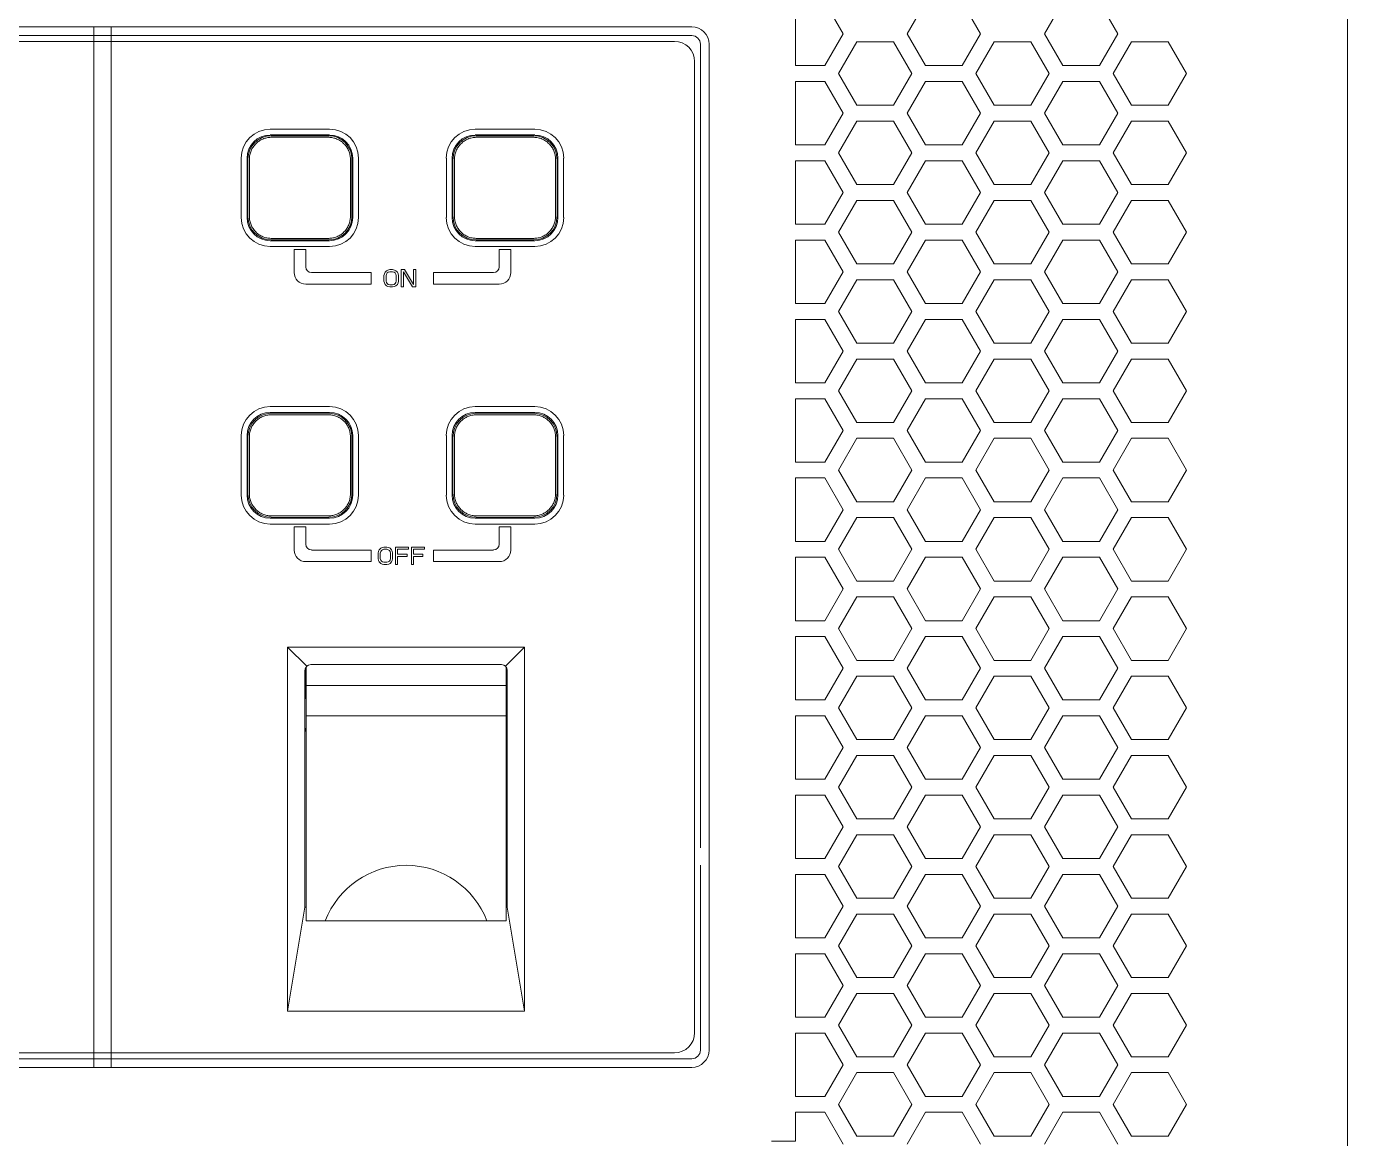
# Model space of a CAD drawing. Header units: millimetres. Extents: x 0 to 60, y -18 to 180.
# Drawn here: x 35 to 60, y 146.71 to 167.75 of the extents above; entities that cross this region are included whole.
import ezdxf

# ---------------------------------------------------------------- set-up
doc = ezdxf.new("R2010")
doc.units = ezdxf.units.MM
for name, color, linetype in [('4203-03386_0', 7, 'Continuous'), ('4203-03387_0', 7, 'Continuous'), ('4208-00599_0', 7, 'Continuous'), ('ANNIU1_0', 7, 'Continuous'), ('UK-MIANBAN_0', 7, 'Continuous')]:
    doc.layers.add(name, color=color, linetype=linetype)
doc.layers.add('Visible (ANSI)', color=7, linetype='Continuous', lineweight=50)

msp = doc.modelspace()

# ---------------------------------------------------------------- linework, layer by layer
at = {"color": 0, "linetype": 'ByBlock', "lineweight": 5}
for p, q in [((60, 0), (60, 179.016)), ((60, 179), (60, 0)), ((60, 178.692), (60, 9.835)), ((60, 178.692), (60, 9.835)), ((60, 178.692), (60, 9.354)), ((60, 0), (60, 166.735))]:
    msp.add_line(p, q, dxfattribs=at)
at = {"lineweight": 5}
for p, q in [((60, 0), (60, 179)), ((60, 0), (60, 177.712)), ((47.259, 167.468), (13.961, 167.468)), ((47.259, 167.468), (13.961, 167.468)), ((47.641, 148.715), (47.641, 167.085)), ((47.641, 148.715), (47.641, 167.085)), ((60, 162), (60, 0)), ((13.961, 148.332), (47.259, 148.332)), ((13.961, 148.332), (47.259, 148.332))]:
    msp.add_line(p, q, dxfattribs=at)
at = {"color": 0, "lineweight": 5}
for p, q in [((50.454, 167.608), (50.108, 168.208)), ((52.013, 168.208), (51.666, 167.608)), ((53.052, 167.608), (52.706, 168.208)), ((54.611, 168.208), (54.264, 167.608)), ((55.65, 167.608), (55.304, 168.208)), ((50.108, 167.008), (50.454, 167.608)), ((51.666, 167.608), (52.013, 167.008)), ((52.706, 167.008), (53.052, 167.608)), ((54.264, 167.608), (54.611, 167.008)), ((55.304, 167.008), (55.65, 167.608)), ((50.714, 167.458), (50.367, 166.858)), ((51.407, 167.458), (50.714, 167.458)), ((51.753, 166.858), (51.407, 167.458)), ((53.312, 167.458), (52.965, 166.858)), ((54.005, 167.458), (53.312, 167.458)), ((54.351, 166.858), (54.005, 167.458)), ((55.91, 167.458), (55.563, 166.858)), ((56.603, 167.458), (55.91, 167.458)), ((56.949, 166.858), (56.603, 167.458)), ((49.549, 167.008), (50.108, 167.008)), ((50.367, 166.858), (50.714, 166.258)), ((51.407, 166.258), (51.753, 166.858)), ((52.013, 167.008), (52.706, 167.008)), ((52.965, 166.858), (53.312, 166.258)), ((54.005, 166.258), (54.351, 166.858)), ((54.611, 167.008), (55.304, 167.008)), ((55.563, 166.858), (55.91, 166.258)), ((56.603, 166.258), (56.949, 166.858)), ((50.108, 166.708), (49.549, 166.708)), ((50.454, 166.108), (50.108, 166.708)), ((52.013, 166.708), (51.666, 166.108)), ((52.706, 166.708), (52.013, 166.708)), ((53.052, 166.108), (52.706, 166.708)), ((54.611, 166.708), (54.264, 166.108)), ((55.304, 166.708), (54.611, 166.708)), ((55.65, 166.108), (55.304, 166.708)), ((50.108, 165.508), (50.454, 166.108)), ((50.714, 166.258), (51.407, 166.258)), ((51.666, 166.108), (52.013, 165.508)), ((52.706, 165.508), (53.052, 166.108)), ((53.312, 166.258), (54.005, 166.258)), ((54.264, 166.108), (54.611, 165.508)), ((55.304, 165.508), (55.65, 166.108)), ((55.91, 166.258), (56.603, 166.258)), ((50.714, 165.958), (50.367, 165.358)), ((51.407, 165.958), (50.714, 165.958)), ((51.753, 165.358), (51.407, 165.958)), ((53.312, 165.958), (52.965, 165.358)), ((54.005, 165.958), (53.312, 165.958)), ((54.351, 165.358), (54.005, 165.958)), ((55.91, 165.958), (55.563, 165.358)), ((56.603, 165.958), (55.91, 165.958)), ((56.949, 165.358), (56.603, 165.958)), ((49.549, 165.508), (50.108, 165.508)), ((50.367, 165.358), (50.714, 164.758)), ((51.407, 164.758), (51.753, 165.358)), ((52.013, 165.508), (52.706, 165.508)), ((52.965, 165.358), (53.312, 164.758)), ((54.005, 164.758), (54.351, 165.358)), ((54.611, 165.508), (55.304, 165.508)), ((55.563, 165.358), (55.91, 164.758)), ((56.603, 164.758), (56.949, 165.358)), ((50.108, 165.208), (49.549, 165.208)), ((50.454, 164.608), (50.108, 165.208)), ((52.013, 165.208), (51.666, 164.608)), ((52.706, 165.208), (52.013, 165.208)), ((53.052, 164.608), (52.706, 165.208)), ((54.611, 165.208), (54.264, 164.608)), ((55.304, 165.208), (54.611, 165.208)), ((55.65, 164.608), (55.304, 165.208)), ((50.108, 164.008), (50.454, 164.608)), ((50.714, 164.758), (51.407, 164.758)), ((51.666, 164.608), (52.013, 164.008)), ((52.706, 164.008), (53.052, 164.608)), ((53.312, 164.758), (54.005, 164.758)), ((54.264, 164.608), (54.611, 164.008)), ((55.304, 164.008), (55.65, 164.608)), ((55.91, 164.758), (56.603, 164.758)), ((50.714, 164.458), (50.367, 163.858)), ((51.407, 164.458), (50.714, 164.458)), ((51.753, 163.858), (51.407, 164.458)), ((53.312, 164.458), (52.965, 163.858)), ((54.005, 164.458), (53.312, 164.458)), ((54.351, 163.858), (54.005, 164.458)), ((55.91, 164.458), (55.563, 163.858)), ((56.603, 164.458), (55.91, 164.458)), ((56.949, 163.858), (56.603, 164.458)), ((49.549, 164.008), (50.108, 164.008)), ((50.367, 163.858), (50.714, 163.258)), ((51.407, 163.258), (51.753, 163.858)), ((52.013, 164.008), (52.706, 164.008)), ((52.965, 163.858), (53.312, 163.258)), ((54.005, 163.258), (54.351, 163.858)), ((54.611, 164.008), (55.304, 164.008)), ((55.563, 163.858), (55.91, 163.258)), ((56.603, 163.258), (56.949, 163.858)), ((50.108, 163.708), (49.549, 163.708)), ((50.454, 163.108), (50.108, 163.708)), ((52.013, 163.708), (51.666, 163.108)), ((52.706, 163.708), (52.013, 163.708)), ((53.052, 163.108), (52.706, 163.708)), ((54.611, 163.708), (54.264, 163.108)), ((55.304, 163.708), (54.611, 163.708)), ((55.65, 163.108), (55.304, 163.708)), ((50.108, 162.508), (50.454, 163.108)), ((50.714, 163.258), (51.407, 163.258)), ((51.666, 163.108), (52.013, 162.508)), ((52.706, 162.508), (53.052, 163.108)), ((53.312, 163.258), (54.005, 163.258)), ((54.264, 163.108), (54.611, 162.508)), ((55.304, 162.508), (55.65, 163.108)), ((55.91, 163.258), (56.603, 163.258)), ((50.714, 162.958), (50.367, 162.358)), ((51.407, 162.958), (50.714, 162.958)), ((51.753, 162.358), (51.407, 162.958)), ((53.312, 162.958), (52.965, 162.358)), ((54.005, 162.958), (53.312, 162.958)), ((54.351, 162.358), (54.005, 162.958)), ((55.91, 162.958), (55.563, 162.358)), ((56.603, 162.958), (55.91, 162.958)), ((56.949, 162.358), (56.603, 162.958)), ((49.549, 162.508), (50.108, 162.508)), ((50.367, 162.358), (50.714, 161.758)), ((51.407, 161.758), (51.753, 162.358)), ((52.013, 162.508), (52.706, 162.508)), ((52.965, 162.358), (53.312, 161.758)), ((54.005, 161.758), (54.351, 162.358)), ((54.611, 162.508), (55.304, 162.508)), ((55.563, 162.358), (55.91, 161.758)), ((56.603, 161.758), (56.949, 162.358)), ((50.108, 162.208), (49.549, 162.208)), ((50.454, 161.608), (50.108, 162.208)), ((52.013, 162.208), (51.666, 161.608)), ((52.706, 162.208), (52.013, 162.208)), ((53.052, 161.608), (52.706, 162.208)), ((54.611, 162.208), (54.264, 161.608)), ((55.304, 162.208), (54.611, 162.208)), ((55.65, 161.608), (55.304, 162.208)), ((50.108, 161.008), (50.454, 161.608)), ((50.714, 161.758), (51.407, 161.758)), ((51.666, 161.608), (52.013, 161.008)), ((52.706, 161.008), (53.052, 161.608)), ((53.312, 161.758), (54.005, 161.758)), ((54.264, 161.608), (54.611, 161.008)), ((55.304, 161.008), (55.65, 161.608)), ((55.91, 161.758), (56.603, 161.758)), ((50.714, 161.458), (50.367, 160.858)), ((51.407, 161.458), (50.714, 161.458)), ((51.753, 160.858), (51.407, 161.458)), ((53.312, 161.458), (52.965, 160.858)), ((54.005, 161.458), (53.312, 161.458)), ((54.351, 160.858), (54.005, 161.458)), ((55.91, 161.458), (55.563, 160.858)), ((56.603, 161.458), (55.91, 161.458)), ((56.949, 160.858), (56.603, 161.458)), ((49.549, 161.008), (50.108, 161.008)), ((50.367, 160.858), (50.714, 160.258)), ((51.407, 160.258), (51.753, 160.858)), ((52.013, 161.008), (52.706, 161.008)), ((52.965, 160.858), (53.312, 160.258)), ((54.005, 160.258), (54.351, 160.858)), ((54.611, 161.008), (55.304, 161.008)), ((55.563, 160.858), (55.91, 160.258)), ((56.603, 160.258), (56.949, 160.858)), ((50.108, 160.708), (49.549, 160.708)), ((50.454, 160.108), (50.108, 160.708)), ((52.013, 160.708), (51.666, 160.108)), ((52.706, 160.708), (52.013, 160.708)), ((53.052, 160.108), (52.706, 160.708)), ((54.611, 160.708), (54.264, 160.108)), ((55.304, 160.708), (54.611, 160.708)), ((55.65, 160.108), (55.304, 160.708)), ((50.108, 159.508), (50.454, 160.108)), ((50.714, 160.258), (51.407, 160.258)), ((51.666, 160.108), (52.013, 159.508)), ((52.706, 159.508), (53.052, 160.108)), ((53.312, 160.258), (54.005, 160.258)), ((54.264, 160.108), (54.611, 159.508)), ((55.304, 159.508), (55.65, 160.108)), ((55.91, 160.258), (56.603, 160.258)), ((50.714, 159.958), (50.367, 159.358)), ((51.407, 159.958), (50.714, 159.958)), ((51.753, 159.358), (51.407, 159.958)), ((53.312, 159.958), (52.965, 159.358)), ((54.005, 159.958), (53.312, 159.958)), ((54.351, 159.358), (54.005, 159.958)), ((55.91, 159.958), (55.563, 159.358)), ((56.603, 159.958), (55.91, 159.958)), ((56.949, 159.358), (56.603, 159.958)), ((49.549, 159.508), (50.108, 159.508)), ((50.367, 159.358), (50.714, 158.758)), ((51.407, 158.758), (51.753, 159.358)), ((52.013, 159.508), (52.706, 159.508)), ((52.965, 159.358), (53.312, 158.758)), ((54.005, 158.758), (54.351, 159.358)), ((54.611, 159.508), (55.304, 159.508)), ((55.563, 159.358), (55.91, 158.758)), ((56.603, 158.758), (56.949, 159.358)), ((50.108, 159.208), (49.549, 159.208)), ((50.454, 158.608), (50.108, 159.208)), ((52.013, 159.208), (51.666, 158.608)), ((52.706, 159.208), (52.013, 159.208)), ((53.052, 158.608), (52.706, 159.208)), ((54.611, 159.208), (54.264, 158.608)), ((55.304, 159.208), (54.611, 159.208)), ((55.65, 158.608), (55.304, 159.208)), ((50.108, 158.008), (50.454, 158.608)), ((50.714, 158.758), (51.407, 158.758)), ((51.666, 158.608), (52.013, 158.008)), ((52.706, 158.008), (53.052, 158.608)), ((53.312, 158.758), (54.005, 158.758)), ((54.264, 158.608), (54.611, 158.008)), ((55.304, 158.008), (55.65, 158.608)), ((55.91, 158.758), (56.603, 158.758)), ((50.714, 158.458), (50.367, 157.858)), ((51.407, 158.458), (50.714, 158.458)), ((51.753, 157.858), (51.407, 158.458)), ((53.312, 158.458), (52.965, 157.858)), ((54.005, 158.458), (53.312, 158.458)), ((54.351, 157.858), (54.005, 158.458)), ((55.91, 158.458), (55.563, 157.858)), ((56.603, 158.458), (55.91, 158.458)), ((56.949, 157.858), (56.603, 158.458)), ((49.549, 158.008), (50.108, 158.008)), ((50.367, 157.858), (50.714, 157.258)), ((51.407, 157.258), (51.753, 157.858)), ((52.013, 158.008), (52.706, 158.008)), ((52.965, 157.858), (53.312, 157.258)), ((54.005, 157.258), (54.351, 157.858)), ((54.611, 158.008), (55.304, 158.008)), ((55.563, 157.858), (55.91, 157.258)), ((56.603, 157.258), (56.949, 157.858)), ((50.108, 157.708), (49.549, 157.708)), ((50.454, 157.108), (50.108, 157.708)), ((52.013, 157.708), (51.666, 157.108)), ((52.706, 157.708), (52.013, 157.708)), ((53.052, 157.108), (52.706, 157.708)), ((54.611, 157.708), (54.264, 157.108)), ((55.304, 157.708), (54.611, 157.708)), ((55.65, 157.108), (55.304, 157.708)), ((50.108, 156.508), (50.454, 157.108)), ((50.714, 157.258), (51.407, 157.258)), ((51.666, 157.108), (52.013, 156.508)), ((52.706, 156.508), (53.052, 157.108)), ((53.312, 157.258), (54.005, 157.258)), ((54.264, 157.108), (54.611, 156.508)), ((55.304, 156.508), (55.65, 157.108)), ((55.91, 157.258), (56.603, 157.258)), ((50.714, 156.958), (50.367, 156.358)), ((51.407, 156.958), (50.714, 156.958)), ((51.753, 156.358), (51.407, 156.958)), ((53.312, 156.958), (52.965, 156.358)), ((54.005, 156.958), (53.312, 156.958)), ((54.351, 156.358), (54.005, 156.958)), ((55.91, 156.958), (55.563, 156.358)), ((56.603, 156.958), (55.91, 156.958)), ((56.949, 156.358), (56.603, 156.958)), ((49.549, 156.508), (50.108, 156.508)), ((50.367, 156.358), (50.714, 155.758)), ((51.407, 155.758), (51.753, 156.358)), ((52.013, 156.508), (52.706, 156.508)), ((52.965, 156.358), (53.312, 155.758)), ((54.005, 155.758), (54.351, 156.358)), ((54.611, 156.508), (55.304, 156.508)), ((55.563, 156.358), (55.91, 155.758)), ((56.603, 155.758), (56.949, 156.358)), ((50.108, 156.208), (49.549, 156.208)), ((50.454, 155.608), (50.108, 156.208)), ((52.013, 156.208), (51.666, 155.608)), ((52.706, 156.208), (52.013, 156.208)), ((53.052, 155.608), (52.706, 156.208)), ((54.611, 156.208), (54.264, 155.608)), ((55.304, 156.208), (54.611, 156.208)), ((55.65, 155.608), (55.304, 156.208)), ((50.108, 155.008), (50.454, 155.608)), ((50.714, 155.758), (51.407, 155.758)), ((51.666, 155.608), (52.013, 155.008)), ((52.706, 155.008), (53.052, 155.608)), ((53.312, 155.758), (54.005, 155.758)), ((54.264, 155.608), (54.611, 155.008)), ((55.304, 155.008), (55.65, 155.608)), ((55.91, 155.758), (56.603, 155.758)), ((50.714, 155.458), (50.367, 154.858)), ((51.407, 155.458), (50.714, 155.458)), ((51.753, 154.858), (51.407, 155.458)), ((53.312, 155.458), (52.965, 154.858)), ((54.005, 155.458), (53.312, 155.458)), ((54.351, 154.858), (54.005, 155.458)), ((55.91, 155.458), (55.563, 154.858)), ((56.603, 155.458), (55.91, 155.458)), ((56.949, 154.858), (56.603, 155.458)), ((49.549, 155.008), (50.108, 155.008)), ((50.367, 154.858), (50.714, 154.258)), ((51.407, 154.258), (51.753, 154.858)), ((52.013, 155.008), (52.706, 155.008)), ((52.965, 154.858), (53.312, 154.258)), ((54.005, 154.258), (54.351, 154.858)), ((54.611, 155.008), (55.304, 155.008)), ((55.563, 154.858), (55.91, 154.258)), ((56.603, 154.258), (56.949, 154.858)), ((50.108, 154.708), (49.549, 154.708)), ((50.454, 154.108), (50.108, 154.708)), ((52.013, 154.708), (51.666, 154.108)), ((52.706, 154.708), (52.013, 154.708)), ((53.052, 154.108), (52.706, 154.708)), ((54.611, 154.708), (54.264, 154.108)), ((55.304, 154.708), (54.611, 154.708)), ((55.65, 154.108), (55.304, 154.708)), ((50.108, 153.508), (50.454, 154.108)), ((50.714, 154.258), (51.407, 154.258)), ((51.666, 154.108), (52.013, 153.508)), ((52.706, 153.508), (53.052, 154.108)), ((53.312, 154.258), (54.005, 154.258)), ((54.264, 154.108), (54.611, 153.508)), ((55.304, 153.508), (55.65, 154.108)), ((55.91, 154.258), (56.603, 154.258)), ((50.714, 153.958), (50.367, 153.358)), ((51.407, 153.958), (50.714, 153.958)), ((51.753, 153.358), (51.407, 153.958)), ((53.312, 153.958), (52.965, 153.358)), ((54.005, 153.958), (53.312, 153.958)), ((54.351, 153.358), (54.005, 153.958)), ((55.91, 153.958), (55.563, 153.358)), ((56.603, 153.958), (55.91, 153.958)), ((56.949, 153.358), (56.603, 153.958)), ((49.549, 153.508), (50.108, 153.508)), ((50.367, 153.358), (50.714, 152.758)), ((51.407, 152.758), (51.753, 153.358)), ((52.013, 153.508), (52.706, 153.508)), ((52.965, 153.358), (53.312, 152.758)), ((54.005, 152.758), (54.351, 153.358)), ((54.611, 153.508), (55.304, 153.508)), ((55.563, 153.358), (55.91, 152.758)), ((56.603, 152.758), (56.949, 153.358)), ((50.108, 153.208), (49.549, 153.208)), ((50.454, 152.608), (50.108, 153.208)), ((52.013, 153.208), (51.666, 152.608)), ((52.706, 153.208), (52.013, 153.208)), ((53.052, 152.608), (52.706, 153.208)), ((54.611, 153.208), (54.264, 152.608)), ((55.304, 153.208), (54.611, 153.208)), ((55.65, 152.608), (55.304, 153.208)), ((50.108, 152.008), (50.454, 152.608)), ((50.714, 152.758), (51.407, 152.758)), ((51.666, 152.608), (52.013, 152.008)), ((52.706, 152.008), (53.052, 152.608)), ((53.312, 152.758), (54.005, 152.758)), ((54.264, 152.608), (54.611, 152.008)), ((55.304, 152.008), (55.65, 152.608)), ((55.91, 152.758), (56.603, 152.758)), ((50.714, 152.458), (50.367, 151.858)), ((51.407, 152.458), (50.714, 152.458)), ((51.753, 151.858), (51.407, 152.458)), ((53.312, 152.458), (52.965, 151.858)), ((54.005, 152.458), (53.312, 152.458)), ((54.351, 151.858), (54.005, 152.458)), ((55.91, 152.458), (55.563, 151.858)), ((56.603, 152.458), (55.91, 152.458)), ((56.949, 151.858), (56.603, 152.458)), ((49.549, 152.008), (50.108, 152.008)), ((50.367, 151.858), (50.714, 151.258)), ((51.407, 151.258), (51.753, 151.858)), ((52.013, 152.008), (52.706, 152.008)), ((52.965, 151.858), (53.312, 151.258)), ((54.005, 151.258), (54.351, 151.858)), ((54.611, 152.008), (55.304, 152.008)), ((55.563, 151.858), (55.91, 151.258)), ((56.603, 151.258), (56.949, 151.858)), ((50.108, 151.708), (49.549, 151.708)), ((50.454, 151.108), (50.108, 151.708)), ((52.013, 151.708), (51.666, 151.108)), ((52.706, 151.708), (52.013, 151.708)), ((53.052, 151.108), (52.706, 151.708)), ((54.611, 151.708), (54.264, 151.108)), ((55.304, 151.708), (54.611, 151.708)), ((55.65, 151.108), (55.304, 151.708)), ((50.108, 150.508), (50.454, 151.108)), ((50.714, 151.258), (51.407, 151.258)), ((51.666, 151.108), (52.013, 150.508)), ((52.706, 150.508), (53.052, 151.108)), ((53.312, 151.258), (54.005, 151.258)), ((54.264, 151.108), (54.611, 150.508)), ((55.304, 150.508), (55.65, 151.108)), ((55.91, 151.258), (56.603, 151.258)), ((50.714, 150.958), (50.367, 150.358)), ((51.407, 150.958), (50.714, 150.958)), ((51.753, 150.358), (51.407, 150.958)), ((53.312, 150.958), (52.965, 150.358)), ((54.005, 150.958), (53.312, 150.958)), ((54.351, 150.358), (54.005, 150.958)), ((55.91, 150.958), (55.563, 150.358)), ((56.603, 150.958), (55.91, 150.958)), ((56.949, 150.358), (56.603, 150.958)), ((49.549, 150.508), (50.108, 150.508)), ((50.367, 150.358), (50.714, 149.758)), ((51.407, 149.758), (51.753, 150.358)), ((52.013, 150.508), (52.706, 150.508)), ((52.965, 150.358), (53.312, 149.758)), ((54.005, 149.758), (54.351, 150.358)), ((54.611, 150.508), (55.304, 150.508)), ((55.563, 150.358), (55.91, 149.758)), ((56.603, 149.758), (56.949, 150.358)), ((50.108, 150.208), (49.549, 150.208)), ((50.454, 149.608), (50.108, 150.208)), ((52.013, 150.208), (51.666, 149.608)), ((52.706, 150.208), (52.013, 150.208)), ((53.052, 149.608), (52.706, 150.208)), ((54.611, 150.208), (54.264, 149.608)), ((55.304, 150.208), (54.611, 150.208)), ((55.65, 149.608), (55.304, 150.208)), ((50.108, 149.008), (50.454, 149.608)), ((50.714, 149.758), (51.407, 149.758)), ((51.666, 149.608), (52.013, 149.008)), ((52.706, 149.008), (53.052, 149.608)), ((53.312, 149.758), (54.005, 149.758)), ((54.264, 149.608), (54.611, 149.008)), ((55.304, 149.008), (55.65, 149.608)), ((55.91, 149.758), (56.603, 149.758)), ((50.714, 149.458), (50.367, 148.858)), ((51.407, 149.458), (50.714, 149.458)), ((51.753, 148.858), (51.407, 149.458)), ((53.312, 149.458), (52.965, 148.858)), ((54.005, 149.458), (53.312, 149.458)), ((54.351, 148.858), (54.005, 149.458)), ((55.91, 149.458), (55.563, 148.858)), ((56.603, 149.458), (55.91, 149.458)), ((56.949, 148.858), (56.603, 149.458)), ((49.549, 149.008), (50.108, 149.008)), ((50.367, 148.858), (50.714, 148.258)), ((51.407, 148.258), (51.753, 148.858)), ((52.013, 149.008), (52.706, 149.008)), ((52.965, 148.858), (53.312, 148.258)), ((54.005, 148.258), (54.351, 148.858)), ((54.611, 149.008), (55.304, 149.008)), ((55.563, 148.858), (55.91, 148.258)), ((56.603, 148.258), (56.949, 148.858)), ((50.108, 148.708), (49.549, 148.708)), ((50.454, 148.108), (50.108, 148.708)), ((52.013, 148.708), (51.666, 148.108)), ((52.706, 148.708), (52.013, 148.708)), ((53.052, 148.108), (52.706, 148.708)), ((54.611, 148.708), (54.264, 148.108)), ((55.304, 148.708), (54.611, 148.708)), ((55.65, 148.108), (55.304, 148.708)), ((50.108, 147.508), (50.454, 148.108)), ((50.714, 148.258), (51.407, 148.258)), ((51.666, 148.108), (52.013, 147.508)), ((52.706, 147.508), (53.052, 148.108)), ((53.312, 148.258), (54.005, 148.258)), ((54.264, 148.108), (54.611, 147.508)), ((55.304, 147.508), (55.65, 148.108)), ((55.91, 148.258), (56.603, 148.258)), ((50.714, 147.958), (50.367, 147.358)), ((51.407, 147.958), (50.714, 147.958)), ((51.753, 147.358), (51.407, 147.958)), ((53.312, 147.958), (52.965, 147.358)), ((54.005, 147.958), (53.312, 147.958)), ((54.351, 147.358), (54.005, 147.958)), ((55.91, 147.958), (55.563, 147.358)), ((56.603, 147.958), (55.91, 147.958)), ((56.949, 147.358), (56.603, 147.958)), ((49.549, 147.508), (50.108, 147.508)), ((50.367, 147.358), (50.714, 146.758)), ((51.407, 146.758), (51.753, 147.358)), ((52.013, 147.508), (52.706, 147.508)), ((52.965, 147.358), (53.312, 146.758)), ((54.005, 146.758), (54.351, 147.358)), ((54.611, 147.508), (55.304, 147.508)), ((55.563, 147.358), (55.91, 146.758)), ((56.603, 146.758), (56.949, 147.358)), ((50.108, 147.208), (49.549, 147.208)), ((50.454, 146.608), (50.108, 147.208)), ((52.013, 147.208), (51.666, 146.608)), ((52.706, 147.208), (52.013, 147.208)), ((53.052, 146.608), (52.706, 147.208)), ((54.611, 147.208), (54.264, 146.608)), ((55.304, 147.208), (54.611, 147.208)), ((55.65, 146.608), (55.304, 147.208)), ((50.714, 146.758), (51.407, 146.758)), ((53.312, 146.758), (54.005, 146.758)), ((55.91, 146.758), (56.603, 146.758))]:
    msp.add_line(p, q, dxfattribs=at)
at = {"color": 255, "lineweight": 5}
for p, q in [((47.259, 167.468), (13.961, 167.468)), ((47.641, 148.715), (47.641, 167.085)), ((13.961, 148.332), (47.259, 148.332))]:
    msp.add_line(p, q, dxfattribs=at)
at = {"lineweight": 5}
for points in [[(49.549, 167.008), (49.549, 168.208)], [(49.549, 165.508), (49.549, 166.708)], [(49.549, 164.008), (49.549, 165.208)], [(49.549, 162.508), (49.549, 163.708)], [(49.549, 161.008), (49.549, 162.208)], [(49.549, 159.508), (49.549, 160.708)], [(49.549, 158.008), (49.549, 159.208)], [(49.549, 156.508), (49.549, 157.708)], [(49.549, 155.008), (49.549, 156.208)], [(49.549, 153.508), (49.549, 154.708)], [(49.549, 152.008), (49.549, 153.208)], [(49.549, 150.508), (49.549, 151.708)], [(49.549, 149.008), (49.549, 150.208)], [(49.549, 147.508), (49.549, 148.708)], [(49.1, 146.664), (49.549, 146.664), (49.549, 147.208)]]:
    msp.add_lwpolyline(points, dxfattribs=at)
for centre, start, end in [((47.259, 167.085), 0, 90), ((47.259, 167.085), 0, 90), ((47.259, 148.715), 270, 0), ((47.259, 148.715), 270, 0)]:
    msp.add_arc(centre, 0.383, start, end, dxfattribs=at)
at = {"color": 255, "lineweight": 5}
for centre, start, end in [((47.259, 167.085), 0, 90), ((47.259, 148.715), 270, 0)]:
    msp.add_arc(centre, 0.383, start, end, dxfattribs=at)
at = {"layer": '4203-03386_0', "color": 7, "linetype": 'Continuous', "lineweight": 5}
for p, q in [((40.274, 155.58), (40.29, 155.58)), ((44.074, 155.58), (44.09, 155.58)), ((40.274, 155.373), (40.29, 155.373)), ((44.074, 155.373), (44.09, 155.373))]:
    msp.add_line(p, q, dxfattribs=at)
at = {"layer": '4203-03387_0', "color": 7, "linetype": 'Continuous', "lineweight": 5}
for p, q in [((40.274, 155.039), (40.274, 155.602)), ((44.09, 155.039), (44.09, 155.602)), ((40.274, 155.039), (40.29, 155.039)), ((44.09, 155.039), (44.074, 155.039))]:
    msp.add_line(p, q, dxfattribs=at)
at = {"layer": '4208-00599_0', "color": 7, "linetype": 'Continuous', "lineweight": 5}
for p, q in [((40.29, 150.829), (40.29, 155.634)), ((44.074, 150.829), (44.074, 155.634)), ((44.074, 155.283), (40.29, 155.283)), ((40.29, 154.711), (44.074, 154.711)), ((44.074, 150.829), (40.29, 150.829))]:
    msp.add_line(p, q, dxfattribs=at)
msp.add_arc((42.182, 150.24), 1.64, 21.0399, 158.9601, dxfattribs=at)
at = {"layer": 'ANNIU1_0', "color": 7, "linetype": 'Continuous', "lineweight": 5}
for p, q in [((40.718, 165.68), (39.625, 165.68)), ((44.6, 165.68), (43.507, 165.68)), ((39.188, 165.243), (39.188, 164.149)), ((41.156, 164.149), (41.156, 165.243)), ((43.069, 165.243), (43.069, 164.149)), ((45.038, 164.149), (45.038, 165.243)), ((39.625, 163.712), (40.718, 163.712)), ((43.507, 163.712), (44.6, 163.712)), ((40.718, 160.431), (39.625, 160.431)), ((44.6, 160.431), (43.507, 160.431)), ((39.188, 159.994), (39.188, 158.901)), ((41.156, 158.901), (41.156, 159.994)), ((43.069, 159.994), (43.069, 158.901)), ((45.038, 158.901), (45.038, 159.994)), ((39.625, 158.463), (40.718, 158.463)), ((43.507, 158.463), (44.6, 158.463))]:
    msp.add_line(p, q, dxfattribs=at)
for centre, radius, start, end in [((39.625, 165.243), 0.437, 90, 180), ((40.172, 84.768), 80.886, 89.61257, 90.38745), ((40.718, 165.243), 0.437, 0, 90), ((43.507, 165.243), 0.437, 90, 180), ((44.054, 84.768), 80.886, 89.61257, 90.38745), ((44.6, 165.243), 0.437, 0, 90), ((120.083, 164.696), 80.868, 179.61249, 180.38753), ((-39.739, 164.696), 80.868, 359.61249, 0.38753), ((123.964, 164.696), 80.868, 179.61249, 180.38753), ((-35.857, 164.696), 80.868, 359.61249, 0.38753), ((39.625, 164.149), 0.437, 180, 270), ((40.718, 164.149), 0.437, 270, 0), ((43.507, 164.149), 0.437, 180, 270), ((44.6, 164.149), 0.437, 270, 0), ((40.172, 244.624), 80.886, 269.61257, 270.38745), ((44.054, 244.624), 80.886, 269.61257, 270.38745), ((39.625, 159.994), 0.437, 90, 180), ((40.172, 79.519), 80.886, 89.61257, 90.38745), ((40.718, 159.994), 0.437, 0, 90), ((43.507, 159.994), 0.437, 90, 180), ((44.054, 79.519), 80.886, 89.61257, 90.38745), ((44.6, 159.994), 0.437, 0, 90), ((120.083, 159.447), 80.868, 179.61249, 180.38753), ((-39.739, 159.447), 80.868, 359.61249, 0.38753), ((123.964, 159.447), 80.868, 179.61249, 180.38753), ((-35.857, 159.447), 80.868, 359.61249, 0.38753), ((39.625, 158.901), 0.437, 180, 270), ((40.718, 158.901), 0.437, 270, 0), ((43.507, 158.901), 0.437, 180, 270), ((44.6, 158.901), 0.437, 270, 0), ((40.172, 239.376), 80.886, 269.61257, 270.38745), ((44.054, 239.376), 80.886, 269.61257, 270.38745)]:
    msp.add_arc(centre, radius, start, end, dxfattribs=at)
for points, knots in [([(39.625, 165.652), (39.599, 165.651), (39.546, 165.646), (39.469, 165.622), (39.398, 165.584), (39.336, 165.532), (39.284, 165.47), (39.245, 165.398), (39.222, 165.322), (39.216, 165.269), (39.216, 165.243)], [0, 0, 0, 0, 0.122419, 0.247356, 0.373616, 0.499958, 0.626293, 0.752563, 0.877534, 1, 1, 1, 1]), ([(41.127, 165.243), (41.127, 165.269), (41.121, 165.322), (41.098, 165.398), (41.059, 165.47), (41.008, 165.532), (40.945, 165.584), (40.874, 165.622), (40.797, 165.646), (40.745, 165.651), (40.719, 165.652)], [0, 0, 0, 0, 0.122418, 0.247354, 0.373614, 0.499956, 0.626292, 0.752562, 0.877533, 1, 1, 1, 1]), ([(43.507, 165.652), (43.481, 165.651), (43.428, 165.646), (43.351, 165.622), (43.28, 165.584), (43.217, 165.532), (43.166, 165.47), (43.127, 165.398), (43.104, 165.322), (43.098, 165.269), (43.098, 165.243)], [0, 0, 0, 0, 0.122419, 0.247356, 0.373616, 0.499958, 0.626293, 0.752563, 0.877534, 1, 1, 1, 1]), ([(45.009, 165.243), (45.009, 165.269), (45.003, 165.322), (44.98, 165.398), (44.941, 165.47), (44.89, 165.532), (44.827, 165.584), (44.756, 165.622), (44.679, 165.646), (44.627, 165.651), (44.601, 165.652)], [0, 0, 0, 0, 0.122418, 0.247354, 0.373614, 0.499956, 0.626292, 0.752562, 0.877533, 1, 1, 1, 1]), ([(39.216, 164.149), (39.216, 164.123), (39.222, 164.07), (39.245, 163.994), (39.284, 163.923), (39.335, 163.86), (39.398, 163.808), (39.469, 163.77), (39.546, 163.746), (39.599, 163.741), (39.625, 163.741)], [0, 0, 0, 0, 0.122418, 0.247354, 0.373614, 0.499956, 0.626292, 0.752562, 0.877533, 1, 1, 1, 1]), ([(40.719, 163.741), (40.745, 163.741), (40.797, 163.746), (40.874, 163.77), (40.945, 163.808), (41.008, 163.86), (41.059, 163.923), (41.098, 163.994), (41.121, 164.07), (41.127, 164.123), (41.127, 164.149)], [0, 0, 0, 0, 0.122419, 0.247356, 0.373616, 0.499958, 0.626293, 0.752563, 0.877534, 1, 1, 1, 1]), ([(43.098, 164.149), (43.098, 164.123), (43.104, 164.07), (43.127, 163.994), (43.166, 163.923), (43.217, 163.86), (43.28, 163.808), (43.351, 163.77), (43.428, 163.746), (43.481, 163.741), (43.507, 163.741)], [0, 0, 0, 0, 0.122418, 0.247354, 0.373614, 0.499956, 0.626292, 0.752562, 0.877533, 1, 1, 1, 1]), ([(44.601, 163.741), (44.627, 163.741), (44.679, 163.746), (44.756, 163.77), (44.827, 163.808), (44.89, 163.86), (44.941, 163.923), (44.98, 163.994), (45.003, 164.07), (45.009, 164.123), (45.009, 164.149)], [0, 0, 0, 0, 0.122419, 0.247356, 0.373616, 0.499958, 0.626293, 0.752563, 0.877534, 1, 1, 1, 1]), ([(39.625, 160.403), (39.599, 160.403), (39.546, 160.397), (39.469, 160.373), (39.398, 160.335), (39.336, 160.283), (39.284, 160.221), (39.245, 160.15), (39.222, 160.073), (39.216, 160.02), (39.216, 159.994)], [0, 0, 0, 0, 0.122419, 0.247356, 0.373616, 0.499958, 0.626293, 0.752563, 0.877534, 1, 1, 1, 1]), ([(41.127, 159.994), (41.127, 160.02), (41.121, 160.073), (41.098, 160.15), (41.059, 160.221), (41.008, 160.283), (40.945, 160.335), (40.874, 160.373), (40.797, 160.397), (40.745, 160.403), (40.719, 160.403)], [0, 0, 0, 0, 0.122418, 0.247354, 0.373614, 0.499956, 0.626292, 0.752562, 0.877533, 1, 1, 1, 1]), ([(43.507, 160.403), (43.481, 160.403), (43.428, 160.397), (43.351, 160.373), (43.28, 160.335), (43.217, 160.283), (43.166, 160.221), (43.127, 160.15), (43.104, 160.073), (43.098, 160.02), (43.098, 159.994)], [0, 0, 0, 0, 0.122419, 0.247356, 0.373616, 0.499958, 0.626293, 0.752563, 0.877534, 1, 1, 1, 1]), ([(45.009, 159.994), (45.009, 160.02), (45.003, 160.073), (44.98, 160.15), (44.941, 160.221), (44.89, 160.283), (44.827, 160.335), (44.756, 160.373), (44.679, 160.397), (44.627, 160.403), (44.601, 160.403)], [0, 0, 0, 0, 0.122418, 0.247354, 0.373614, 0.499956, 0.626292, 0.752562, 0.877533, 1, 1, 1, 1]), ([(39.216, 158.9), (39.216, 158.874), (39.222, 158.821), (39.245, 158.745), (39.284, 158.674), (39.335, 158.611), (39.398, 158.56), (39.469, 158.521), (39.546, 158.497), (39.599, 158.492), (39.625, 158.492)], [0, 0, 0, 0, 0.122418, 0.247354, 0.373614, 0.499956, 0.626292, 0.752562, 0.877533, 1, 1, 1, 1]), ([(40.719, 158.492), (40.745, 158.492), (40.797, 158.497), (40.874, 158.521), (40.945, 158.559), (41.008, 158.611), (41.059, 158.674), (41.098, 158.745), (41.121, 158.821), (41.127, 158.874), (41.127, 158.9)], [0, 0, 0, 0, 0.122419, 0.247356, 0.373616, 0.499958, 0.626293, 0.752563, 0.877534, 1, 1, 1, 1]), ([(43.098, 158.9), (43.098, 158.874), (43.104, 158.821), (43.127, 158.745), (43.166, 158.674), (43.217, 158.611), (43.28, 158.56), (43.351, 158.521), (43.428, 158.497), (43.481, 158.492), (43.507, 158.492)], [0, 0, 0, 0, 0.122418, 0.247354, 0.373614, 0.499956, 0.626292, 0.752562, 0.877533, 1, 1, 1, 1]), ([(44.601, 158.492), (44.627, 158.492), (44.679, 158.497), (44.756, 158.521), (44.827, 158.559), (44.89, 158.611), (44.941, 158.674), (44.98, 158.745), (45.003, 158.821), (45.009, 158.874), (45.009, 158.9)], [0, 0, 0, 0, 0.122419, 0.247356, 0.373616, 0.499958, 0.626293, 0.752563, 0.877534, 1, 1, 1, 1])]:
    msp.add_open_spline(points, degree=3, knots=knots, dxfattribs=at)
at = {"layer": 'UK-MIANBAN_0', "color": 7, "linetype": 'Continuous', "lineweight": 5}
for p, q in [((47.587, 167.741), (13.961, 167.741)), ((47.587, 167.577), (13.961, 167.577)), ((36.269, 148.058), (36.269, 167.741)), ((36.597, 167.741), (36.597, 148.058)), ((47.751, 152.214), (47.751, 167.413)), ((47.915, 167.413), (47.915, 148.386)), ((39.609, 165.806), (40.735, 165.806)), ((43.49, 165.806), (44.617, 165.806)), ((39.609, 165.697), (40.735, 165.697)), ((43.49, 165.697), (44.617, 165.697)), ((39.062, 164.133), (39.062, 165.259)), ((39.171, 164.133), (39.171, 165.259)), ((41.172, 165.259), (41.172, 164.133)), ((41.282, 165.259), (41.282, 164.133)), ((42.944, 164.133), (42.944, 165.259)), ((43.053, 164.133), (43.053, 165.259)), ((45.054, 165.259), (45.054, 164.133)), ((45.163, 165.259), (45.163, 164.133)), ((40.735, 163.696), (39.609, 163.696)), ((40.735, 163.586), (39.609, 163.586)), ((40.062, 163.094), (40.062, 163.532)), ((40.062, 163.532), (40.281, 163.532)), ((40.281, 163.532), (40.281, 163.203)), ((44.617, 163.696), (43.49, 163.696)), ((44.617, 163.586), (43.49, 163.586)), ((43.944, 163.532), (43.944, 163.203)), ((44.163, 163.532), (43.944, 163.532)), ((44.163, 163.094), (44.163, 163.532)), ((40.39, 163.094), (41.522, 163.094)), ((41.522, 163.094), (41.522, 162.875)), ((41.763, 163.037), (41.77, 163.072)), ((41.763, 162.932), (41.763, 163.037)), ((41.77, 163.072), (41.783, 163.1)), ((41.783, 163.1), (41.811, 163.128)), ((41.804, 163.037), (41.811, 163.065)), ((41.804, 162.932), (41.804, 163.037)), ((41.811, 163.128), (41.838, 163.142)), ((41.811, 163.065), (41.824, 163.086)), ((41.824, 163.086), (41.845, 163.1)), ((41.838, 163.142), (41.872, 163.149)), ((41.845, 163.1), (41.872, 163.107)), ((41.872, 163.149), (41.927, 163.149)), ((41.872, 163.107), (41.927, 163.107)), ((41.927, 163.149), (41.961, 163.142)), ((41.927, 163.107), (41.954, 163.1)), ((41.954, 163.1), (41.975, 163.086)), ((41.961, 163.142), (41.988, 163.128)), ((41.975, 163.086), (41.988, 163.065)), ((41.988, 163.128), (42.016, 163.1)), ((41.988, 163.065), (41.995, 163.037)), ((41.995, 163.037), (41.995, 162.932)), ((42.016, 163.1), (42.029, 163.072)), ((42.029, 163.072), (42.036, 163.037)), ((42.036, 163.037), (42.036, 162.932)), ((42.091, 162.821), (42.091, 163.149)), ((42.091, 163.149), (42.152, 163.149)), ((42.132, 163.107), (42.132, 162.821)), ((42.303, 162.821), (42.132, 163.107)), ((42.152, 163.149), (42.323, 162.87)), ((42.323, 162.87), (42.323, 163.149)), ((42.323, 163.149), (42.364, 163.149)), ((42.364, 163.149), (42.364, 162.821)), ((42.703, 163.094), (42.703, 162.875)), ((43.835, 163.094), (42.703, 163.094)), ((41.522, 162.875), (40.281, 162.875)), ((41.77, 162.898), (41.763, 162.932)), ((41.783, 162.87), (41.77, 162.898)), ((41.811, 162.842), (41.783, 162.87)), ((41.811, 162.904), (41.804, 162.932)), ((41.824, 162.884), (41.811, 162.904)), ((41.838, 162.828), (41.811, 162.842)), ((41.845, 162.87), (41.824, 162.884)), ((41.872, 162.821), (41.838, 162.828)), ((41.872, 162.863), (41.845, 162.87)), ((41.927, 162.863), (41.872, 162.863)), ((41.927, 162.821), (41.872, 162.821)), ((41.954, 162.87), (41.927, 162.863)), ((41.961, 162.828), (41.927, 162.821)), ((41.975, 162.884), (41.954, 162.87)), ((41.988, 162.842), (41.961, 162.828)), ((41.988, 162.904), (41.975, 162.884)), ((41.995, 162.932), (41.988, 162.904)), ((42.016, 162.87), (41.988, 162.842)), ((42.029, 162.898), (42.016, 162.87)), ((42.036, 162.932), (42.029, 162.898)), ((42.132, 162.821), (42.091, 162.821)), ((42.364, 162.821), (42.303, 162.821)), ((42.703, 162.875), (43.944, 162.875)), ((39.609, 160.557), (40.735, 160.557)), ((43.49, 160.557), (44.617, 160.557)), ((39.609, 160.448), (40.735, 160.448)), ((43.49, 160.448), (44.617, 160.448)), ((39.062, 158.884), (39.062, 160.01)), ((39.171, 158.884), (39.171, 160.01)), ((41.172, 160.01), (41.172, 158.884)), ((41.282, 160.01), (41.282, 158.884)), ((42.944, 158.884), (42.944, 160.01)), ((43.053, 158.884), (43.053, 160.01)), ((45.054, 160.01), (45.054, 158.884)), ((45.163, 160.01), (45.163, 158.884)), ((40.735, 158.447), (39.609, 158.447)), ((40.735, 158.337), (39.609, 158.337)), ((40.062, 157.845), (40.062, 158.283)), ((40.062, 158.283), (40.281, 158.283)), ((40.281, 158.283), (40.281, 157.955)), ((44.617, 158.447), (43.49, 158.447)), ((44.617, 158.337), (43.49, 158.337)), ((43.944, 158.283), (43.944, 157.955)), ((44.163, 158.283), (43.944, 158.283)), ((44.163, 157.845), (44.163, 158.283)), ((40.39, 157.845), (41.522, 157.845)), ((41.522, 157.845), (41.522, 157.627)), ((41.653, 157.788), (41.66, 157.823)), ((41.653, 157.684), (41.653, 157.788)), ((41.66, 157.823), (41.674, 157.851)), ((41.674, 157.851), (41.701, 157.879)), ((41.694, 157.788), (41.701, 157.816)), ((41.694, 157.684), (41.694, 157.788)), ((41.701, 157.879), (41.729, 157.893)), ((41.701, 157.816), (41.715, 157.837)), ((41.715, 157.837), (41.735, 157.851)), ((41.729, 157.893), (41.763, 157.9)), ((41.735, 157.851), (41.763, 157.858)), ((41.763, 157.9), (41.817, 157.9)), ((41.763, 157.858), (41.817, 157.858)), ((41.817, 157.9), (41.852, 157.893)), ((41.817, 157.858), (41.845, 157.851)), ((41.845, 157.851), (41.865, 157.837)), ((41.852, 157.893), (41.879, 157.879)), ((41.865, 157.837), (41.879, 157.816)), ((41.879, 157.879), (41.906, 157.851)), ((41.879, 157.816), (41.886, 157.788)), ((41.886, 157.788), (41.886, 157.684)), ((41.906, 157.851), (41.92, 157.823)), ((41.92, 157.823), (41.927, 157.788)), ((41.927, 157.788), (41.927, 157.684)), ((41.981, 157.572), (41.981, 157.9)), ((41.981, 157.9), (42.227, 157.9)), ((42.022, 157.858), (42.022, 157.767)), ((42.227, 157.858), (42.022, 157.858)), ((42.227, 157.9), (42.227, 157.858)), ((42.282, 157.572), (42.282, 157.9)), ((42.282, 157.9), (42.528, 157.9)), ((42.323, 157.858), (42.323, 157.767)), ((42.528, 157.858), (42.323, 157.858)), ((42.528, 157.9), (42.528, 157.858)), ((42.703, 157.845), (42.703, 157.627)), ((43.835, 157.845), (42.703, 157.845)), ((41.522, 157.627), (40.281, 157.627)), ((41.66, 157.649), (41.653, 157.684)), ((41.674, 157.621), (41.66, 157.649)), ((41.701, 157.593), (41.674, 157.621)), ((41.701, 157.656), (41.694, 157.684)), ((41.715, 157.635), (41.701, 157.656)), ((41.729, 157.579), (41.701, 157.593)), ((41.735, 157.621), (41.715, 157.635)), ((41.763, 157.572), (41.729, 157.579)), ((41.763, 157.614), (41.735, 157.621)), ((41.817, 157.614), (41.763, 157.614)), ((41.817, 157.572), (41.763, 157.572)), ((41.845, 157.621), (41.817, 157.614)), ((41.852, 157.579), (41.817, 157.572)), ((41.865, 157.635), (41.845, 157.621)), ((41.879, 157.593), (41.852, 157.579)), ((41.879, 157.656), (41.865, 157.635)), ((41.886, 157.684), (41.879, 157.656)), ((41.906, 157.621), (41.879, 157.593)), ((41.92, 157.649), (41.906, 157.621)), ((41.927, 157.684), (41.92, 157.649)), ((42.022, 157.572), (41.981, 157.572)), ((42.022, 157.767), (42.2, 157.767)), ((42.022, 157.725), (42.022, 157.572)), ((42.2, 157.725), (42.022, 157.725)), ((42.2, 157.767), (42.2, 157.725)), ((42.323, 157.572), (42.282, 157.572)), ((42.323, 157.767), (42.501, 157.767)), ((42.323, 157.725), (42.323, 157.572)), ((42.501, 157.725), (42.323, 157.725)), ((42.501, 157.767), (42.501, 157.725)), ((42.703, 157.627), (43.944, 157.627)), ((39.94, 149.118), (39.94, 156.007)), ((40.3, 155.647), (39.94, 156.007)), ((39.94, 156.007), (44.423, 156.007)), ((44.063, 155.647), (44.423, 156.007)), ((44.423, 156.007), (44.423, 149.118)), ((40.268, 151.086), (40.268, 155.569)), ((40.378, 155.679), (43.986, 155.679)), ((44.095, 155.569), (44.095, 151.086)), ((47.751, 148.386), (47.751, 151.886)), ((39.94, 149.118), (40.268, 151.086)), ((40.268, 151.086), (40.29, 151.086)), ((44.074, 151.086), (44.095, 151.086)), ((44.095, 151.086), (44.423, 149.118)), ((39.94, 149.118), (44.423, 149.118)), ((13.961, 148.222), (47.587, 148.222)), ((13.961, 148.058), (47.587, 148.058))]:
    msp.add_line(p, q, dxfattribs=at)
for centre, radius, start, end in [((47.587, 167.413), 0.328, 0, 90), ((47.587, 167.413), 0.164, 0, 90), ((39.609, 165.259), 0.547, 90, 180), ((40.735, 165.259), 0.547, 0, 90), ((43.49, 165.259), 0.547, 90, 180), ((44.617, 165.259), 0.547, 0, 90), ((39.609, 165.259), 0.437, 90, 180), ((40.735, 165.259), 0.437, 0, 90), ((43.49, 165.259), 0.437, 90, 180), ((44.617, 165.259), 0.437, 0, 90), ((39.609, 164.133), 0.547, 180, 270), ((39.609, 164.133), 0.437, 180, 270), ((40.735, 164.133), 0.547, 270, 0), ((40.735, 164.133), 0.437, 270, 0), ((43.49, 164.133), 0.547, 180, 270), ((43.49, 164.133), 0.437, 180, 270), ((44.617, 164.133), 0.547, 270, 0), ((44.617, 164.133), 0.437, 270, 0), ((40.281, 163.094), 0.219, 180, 270), ((40.39, 163.203), 0.109, 180, 270), ((43.835, 163.203), 0.109, 270, 0), ((43.944, 163.094), 0.219, 270, 0), ((39.609, 160.01), 0.547, 90, 180), ((40.735, 160.01), 0.547, 0, 90), ((43.49, 160.01), 0.547, 90, 180), ((44.617, 160.01), 0.547, 0, 90), ((39.609, 160.01), 0.437, 90, 180), ((40.735, 160.01), 0.437, 0, 90), ((43.49, 160.01), 0.437, 90, 180), ((44.617, 160.01), 0.437, 0, 90), ((39.609, 158.884), 0.547, 180, 270), ((39.609, 158.884), 0.437, 180, 270), ((40.735, 158.884), 0.547, 270, 0), ((40.735, 158.884), 0.437, 270, 0), ((43.49, 158.884), 0.547, 180, 270), ((43.49, 158.884), 0.437, 180, 270), ((44.617, 158.884), 0.547, 270, 0), ((44.617, 158.884), 0.437, 270, 0), ((40.281, 157.845), 0.219, 180, 270), ((40.39, 157.955), 0.109, 180, 270), ((43.835, 157.955), 0.109, 270, 0), ((43.944, 157.845), 0.219, 270, 0), ((40.378, 155.569), 0.109, 90, 180), ((43.986, 155.569), 0.109, 0, 90), ((40.378, 154.476), 0.109, 180, 215.3787), ((43.986, 154.476), 0.109, 324.6213, 0), ((47.587, 148.386), 0.328, 270, 0), ((47.587, 148.386), 0.164, 270, 0)]:
    msp.add_arc(centre, radius, start, end, dxfattribs=at)
at = {"layer": 'Visible (ANSI)', "lineweight": 5}
msp.add_line((60, 0.267), (60, 179), dxfattribs=at)

doc.saveas('drawing.dxf')
